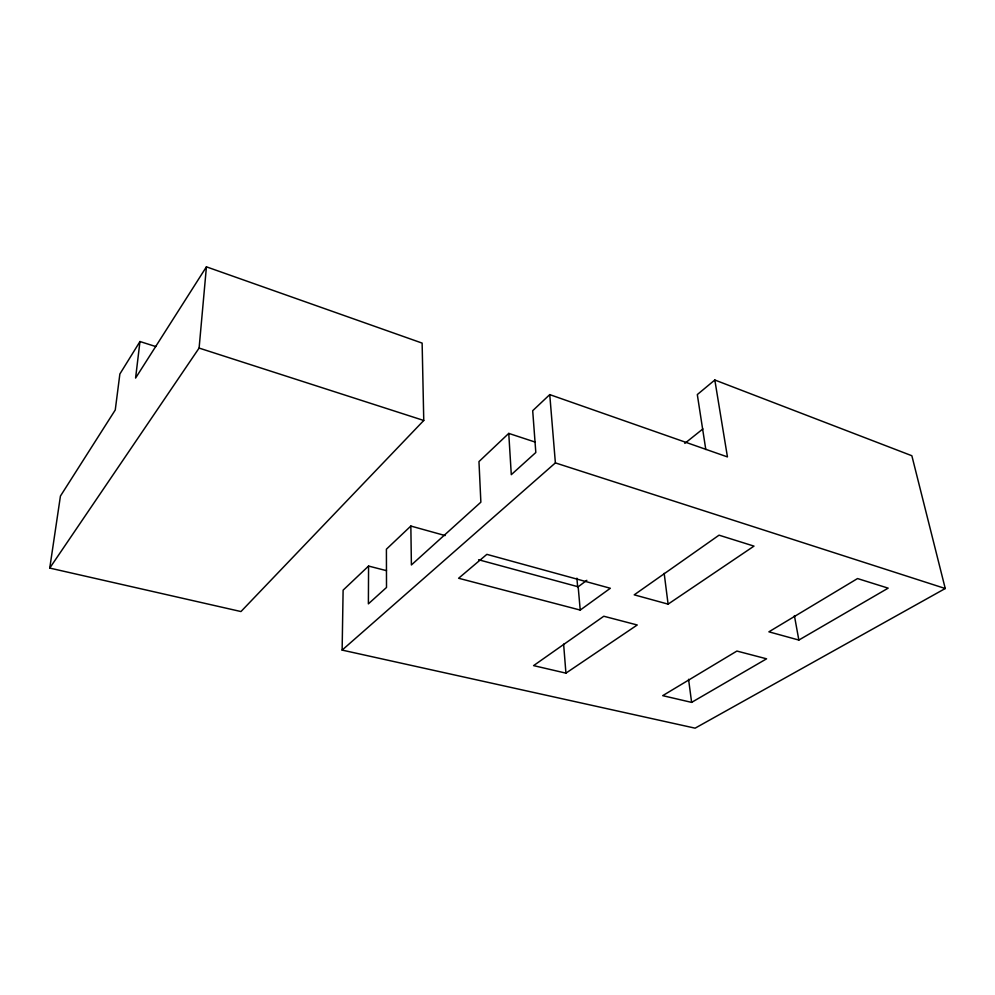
<?xml version="1.0" encoding="UTF-8"?>
<svg xmlns="http://www.w3.org/2000/svg" width="995" height="995" viewBox="0 0 995 995"><rect width="100%" height="100%" fill="white"/><g stroke="black" fill="none" stroke-linecap="round" stroke-linejoin="round"><path stroke-width="1.49" d="M386.483 570.657L368.573 566.055L368.386 603.853L386.508 587.46L386.408 549.19L410.848 526.044L445.138 535.571M705.791 449.529L697.308 394.567L714.82 380.003L911.855 455.735L945.25 588.518L695.119 728.166L342.131 650.096L343.113 590.147L368.573 566.055M49.75 568.083L199.1 348.076L206.425 266.834L422.129 343.101L423.758 420.475L240.964 611.552L49.75 568.083L60.434 496.07L115.258 409.977L119.873 373.996L139.972 341.534L155.792 346.558M139.972 341.534L135.581 378.075L206.425 266.834M535.136 442.066L508.756 433.397L478.968 461.593L480.871 502.176L411.395 564.961L410.848 526.044M714.82 380.003L727.444 456.916L549.75 394.617L532.698 410.699L535.82 452.501L511.293 474.665L508.756 433.397M342.131 650.096L555.384 462.899L549.75 394.617M684.809 443.384L702.893 428.932M478.583 559.75L578.17 586.789L586.839 580.309M580.222 610.072L610.333 588.269L486.853 554.352L458.62 578.257L580.222 610.072L578.17 586.789M565.931 673.142L637.235 624.984L603.791 616.241L533.594 665.618L565.931 673.142L563.618 644.126M668.093 604.139L753.986 546.118L719.037 535.173L634.225 594.836L668.093 604.139L664.175 573.344M691.612 702.383L766.573 658.814L736.909 651.053L662.707 695.654L691.612 702.383L688.565 679.299M798.848 640.059L888.162 588.144L857.541 578.555L768.899 631.825L798.848 640.059L794.396 615.619M199.1 348.076L423.758 420.475M555.384 462.899L945.25 588.518M576.889 578.182L577.709 587.436"/></g></svg>
